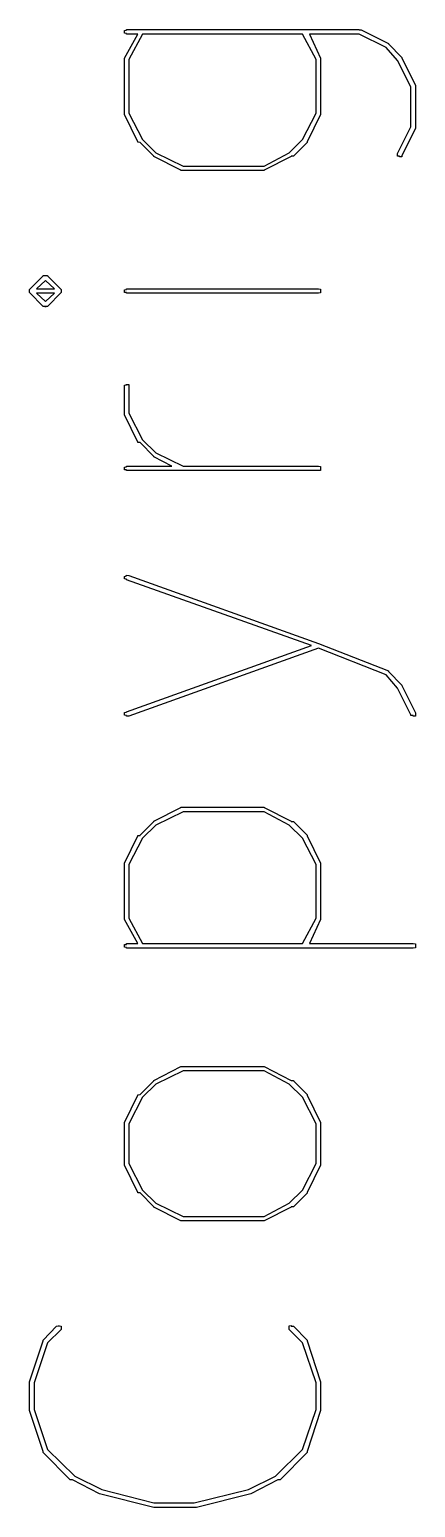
# Model space of a CAD drawing. Extents: x 59 to 2996, y -153 to 1402.
# Drawn here: x 763.321 to 763.492, y 453.557 to 454.213 of the extents above; entities that cross this region are included whole.
import ezdxf

# ---------------------------------------------------------------- set-up
doc = ezdxf.new("R2010")
doc.units = 0
doc.layers.add('BLACK', color=7, linetype='CONTINUOUS')

msp = doc.modelspace()

# ---------------------------------------------------------------- linework, layer by layer
at = {"layer": 'BLACK', "linetype": 'Continuous'}
for p, q in [((763.36314, 454.21213), (763.36414, 454.21223)), ((763.36314, 454.21193), (763.36314, 454.21213)), ((763.36314, 454.21173), (763.36314, 454.21193)), ((763.36314, 454.21153), (763.36314, 454.21173)), ((763.36314, 454.21133), (763.36314, 454.21153)), ((763.36314, 454.21113), (763.36314, 454.21133)), ((763.36314, 454.21093), (763.36314, 454.21113)), ((763.36414, 454.21083), (763.36314, 454.21093)), ((763.36314, 454.19983), (763.36914, 454.21053)), ((763.36414, 454.21243), (763.36414, 454.21253)), ((763.36414, 454.21253), (763.36414, 454.21253)), ((763.36414, 454.21253), (763.46714, 454.21253)), ((763.36414, 454.21233), (763.36414, 454.21243)), ((763.36414, 454.21223), (763.36414, 454.21233)), ((763.36414, 454.21073), (763.36414, 454.21083)), ((763.36414, 454.21063), (763.36414, 454.21073)), ((763.36414, 454.21053), (763.36414, 454.21063)), ((763.36914, 454.21053), (763.36414, 454.21053)), ((763.36414, 454.21053), (763.36414, 454.21053)), ((763.37114, 454.21053), (763.36514, 454.19923)), ((763.44214, 454.21053), (763.37114, 454.21053)), ((763.44814, 454.19923), (763.44214, 454.21053)), ((763.46714, 454.21053), (763.44514, 454.21053)), ((763.44514, 454.21053), (763.45014, 454.19983)), ((763.46714, 454.21253), (763.46714, 454.21253)), ((763.46714, 454.21253), (763.46714, 454.21253)), ((763.46714, 454.21253), (763.46714, 454.21253)), ((763.46714, 454.21253), (763.46714, 454.21253)), ((763.46714, 454.21253), (763.46714, 454.21253)), ((763.46714, 454.21253), (763.46714, 454.21243)), ((763.46714, 454.21253), (763.46714, 454.21253)), ((763.46714, 454.21243), (763.46714, 454.21243)), ((763.46714, 454.21243), (763.46814, 454.21243)), ((763.47914, 454.20463), (763.46714, 454.21053)), ((763.46814, 454.21243), (763.46814, 454.21243)), ((763.46814, 454.21243), (763.48014, 454.20633)), ((763.48414, 454.19883), (763.47914, 454.20463)), ((763.48014, 454.20633), (763.48014, 454.20633)), ((763.48014, 454.20633), (763.48014, 454.20633)), ((763.48014, 454.20633), (763.48014, 454.20633)), ((763.48014, 454.20633), (763.48014, 454.20633)), ((763.48014, 454.20633), (763.48014, 454.20623)), ((763.48014, 454.20623), (763.48014, 454.20623)), ((763.48014, 454.20623), (763.48014, 454.20623)), ((763.48014, 454.20623), (763.48614, 454.20013)), ((763.36314, 454.19973), (763.36314, 454.19983)), ((763.36314, 454.19983), (763.36314, 454.19983)), ((763.36314, 454.19983), (763.36314, 454.19983)), ((763.36314, 454.19963), (763.36314, 454.19973)), ((763.36314, 454.19973), (763.36314, 454.19973)), ((763.36314, 454.19953), (763.36314, 454.19963)), ((763.36314, 454.19963), (763.36314, 454.19963)), ((763.36314, 454.19943), (763.36314, 454.19953)), ((763.36314, 454.19953), (763.36314, 454.19953)), ((763.36314, 454.17523), (763.36314, 454.19943)), ((763.36314, 454.19943), (763.36314, 454.19943)), ((763.36514, 454.19923), (763.36514, 454.17543)), ((763.44814, 454.17543), (763.44814, 454.19923)), ((763.45014, 454.19983), (763.45014, 454.19983)), ((763.45014, 454.19983), (763.45014, 454.19983)), ((763.45014, 454.19983), (763.45014, 454.19983)), ((763.45014, 454.19983), (763.45014, 454.19973)), ((763.45014, 454.19973), (763.45014, 454.19973)), ((763.45014, 454.19973), (763.45014, 454.19963)), ((763.45014, 454.19963), (763.45014, 454.19963)), ((763.45014, 454.19963), (763.45014, 454.19953)), ((763.45014, 454.19953), (763.45014, 454.19953)), ((763.45014, 454.19953), (763.45014, 454.19943)), ((763.45014, 454.19943), (763.45014, 454.19943)), ((763.45014, 454.19943), (763.45014, 454.17523)), ((763.49014, 454.18713), (763.48414, 454.19883)), ((763.48614, 454.20013), (763.48614, 454.20013)), ((763.48614, 454.20013), (763.48614, 454.20013)), ((763.48614, 454.20013), (763.48614, 454.20003)), ((763.48614, 454.20003), (763.48614, 454.20003)), ((763.48614, 454.20003), (763.48614, 454.19993)), ((763.48614, 454.19993), (763.48614, 454.19993)), ((763.48614, 454.19993), (763.48614, 454.19983)), ((763.48614, 454.19983), (763.49214, 454.18783)), ((763.49214, 454.18783), (763.49214, 454.18773)), ((763.49214, 454.18773), (763.49214, 454.18773)), ((763.49214, 454.18773), (763.49214, 454.18773)), ((763.49214, 454.18773), (763.49214, 454.18763)), ((763.49214, 454.18763), (763.49214, 454.18763)), ((763.49214, 454.18763), (763.49214, 454.18753)), ((763.49214, 454.18753), (763.49214, 454.18753)), ((763.49214, 454.18753), (763.49214, 454.18743)), ((763.49214, 454.18743), (763.49214, 454.18743)), ((763.49214, 454.18743), (763.49214, 454.18733)), ((763.49014, 454.16943), (763.49014, 454.18713)), ((763.49214, 454.18733), (763.49214, 454.18733)), ((763.49214, 454.18733), (763.49214, 454.16913)), ((763.36314, 454.17513), (763.36314, 454.17523)), ((763.36314, 454.17523), (763.36314, 454.17523)), ((763.36314, 454.17523), (763.36314, 454.17523)), ((763.36314, 454.17503), (763.36314, 454.17513)), ((763.36314, 454.17493), (763.36314, 454.17503)), ((763.36314, 454.17503), (763.36314, 454.17503)), ((763.36314, 454.17503), (763.36314, 454.17503)), ((763.36314, 454.17483), (763.36314, 454.17493)), ((763.36914, 454.16273), (763.36314, 454.17483)), ((763.36314, 454.17483), (763.36314, 454.17483)), ((763.36314, 454.17483), (763.36314, 454.17483)), ((763.36314, 454.17483), (763.36314, 454.17483)), ((763.36514, 454.17543), (763.37114, 454.16373)), ((763.44214, 454.16373), (763.44814, 454.17543)), ((763.45014, 454.17483), (763.44414, 454.16273)), ((763.45014, 454.17523), (763.45014, 454.17523)), ((763.45014, 454.17523), (763.45014, 454.17513)), ((763.45014, 454.17513), (763.45014, 454.17513)), ((763.45014, 454.17513), (763.45014, 454.17503)), ((763.45014, 454.17503), (763.45014, 454.17503)), ((763.45014, 454.17503), (763.45014, 454.17493)), ((763.45014, 454.17493), (763.45014, 454.17493)), ((763.45014, 454.17493), (763.45014, 454.17483)), ((763.45014, 454.17483), (763.45014, 454.17483)), ((763.45014, 454.17483), (763.45014, 454.17483)), ((763.48414, 454.15753), (763.49014, 454.16943)), ((763.49214, 454.16873), (763.48614, 454.15663)), ((763.49214, 454.16913), (763.49214, 454.16913)), ((763.49214, 454.16913), (763.49214, 454.16913)), ((763.49214, 454.16913), (763.49214, 454.16903)), ((763.49214, 454.16903), (763.49214, 454.16903)), ((763.49214, 454.16903), (763.49214, 454.16893)), ((763.49214, 454.16893), (763.49214, 454.16893)), ((763.49214, 454.16893), (763.49214, 454.16883)), ((763.49214, 454.16883), (763.49214, 454.16883)), ((763.49214, 454.16883), (763.49214, 454.16873)), ((763.49214, 454.16873), (763.49214, 454.16873)), ((763.36914, 454.16263), (763.36914, 454.16273)), ((763.37014, 454.16253), (763.36914, 454.16263)), ((763.36914, 454.16263), (763.36914, 454.16263)), ((763.37014, 454.16243), (763.37014, 454.16253)), ((763.37014, 454.16253), (763.37014, 454.16253)), ((763.37014, 454.16253), (763.37014, 454.16253)), ((763.37614, 454.15643), (763.37014, 454.16243)), ((763.37014, 454.16243), (763.37014, 454.16243)), ((763.37114, 454.16373), (763.37714, 454.15793)), ((763.43614, 454.15793), (763.44214, 454.16373)), ((763.44414, 454.16243), (763.43814, 454.15643)), ((763.44414, 454.16273), (763.44414, 454.16273)), ((763.44414, 454.16273), (763.44414, 454.16263)), ((763.44414, 454.16263), (763.44414, 454.16263)), ((763.44414, 454.16263), (763.44414, 454.16253)), ((763.44414, 454.16253), (763.44414, 454.16253)), ((763.44414, 454.16253), (763.44414, 454.16253)), ((763.44414, 454.16253), (763.44414, 454.16243)), ((763.37614, 454.15633), (763.37614, 454.15643)), ((763.37614, 454.15623), (763.37614, 454.15633)), ((763.37614, 454.15633), (763.37614, 454.15633)), ((763.37614, 454.15633), (763.37614, 454.15633)), ((763.38814, 454.15013), (763.37614, 454.15623)), ((763.37614, 454.15623), (763.37614, 454.15623)), ((763.37614, 454.15623), (763.37614, 454.15623)), ((763.37614, 454.15623), (763.37614, 454.15623)), ((763.37714, 454.15793), (763.38914, 454.15203)), ((763.42514, 454.15203), (763.43614, 454.15793)), ((763.43714, 454.15623), (763.42514, 454.15013)), ((763.43814, 454.15633), (763.43714, 454.15633)), ((763.43714, 454.15633), (763.43714, 454.15633)), ((763.43714, 454.15633), (763.43714, 454.15623)), ((763.43714, 454.15623), (763.43714, 454.15623)), ((763.43714, 454.15623), (763.43714, 454.15623)), ((763.43814, 454.15643), (763.43814, 454.15633)), ((763.43814, 454.15633), (763.43814, 454.15633)), ((763.48414, 454.15733), (763.48414, 454.15753)), ((763.48414, 454.15713), (763.48414, 454.15733)), ((763.48414, 454.15693), (763.48414, 454.15713)), ((763.48414, 454.15683), (763.48414, 454.15693)), ((763.48414, 454.15663), (763.48414, 454.15683)), ((763.48414, 454.15643), (763.48414, 454.15663)), ((763.48514, 454.15633), (763.48414, 454.15643)), ((763.48514, 454.15623), (763.48514, 454.15633)), ((763.48514, 454.15613), (763.48514, 454.15623)), ((763.48614, 454.15613), (763.48514, 454.15613)), ((763.48514, 454.15613), (763.48514, 454.15613)), ((763.48514, 454.15613), (763.48514, 454.15613)), ((763.48614, 454.15663), (763.48614, 454.15663)), ((763.48614, 454.15663), (763.48614, 454.15643)), ((763.48614, 454.15643), (763.48614, 454.15633)), ((763.48614, 454.15633), (763.48614, 454.15623)), ((763.48614, 454.15623), (763.48614, 454.15613)), ((763.38814, 454.15003), (763.38814, 454.15013)), ((763.38814, 454.15013), (763.38814, 454.15013)), ((763.38814, 454.15013), (763.38814, 454.15013)), ((763.38814, 454.15013), (763.38814, 454.15013)), ((763.38814, 454.15013), (763.38814, 454.15013)), ((763.42514, 454.15003), (763.38814, 454.15003)), ((763.38814, 454.15003), (763.38814, 454.15003)), ((763.38814, 454.15003), (763.38814, 454.15003)), ((763.38814, 454.15003), (763.38814, 454.15003)), ((763.38814, 454.15003), (763.38814, 454.15003)), ((763.38814, 454.15003), (763.38814, 454.15003)), ((763.38914, 454.15203), (763.42514, 454.15203)), ((763.42514, 454.15013), (763.42514, 454.15013)), ((763.42514, 454.15013), (763.42514, 454.15013)), ((763.42514, 454.15013), (763.42514, 454.15013)), ((763.42514, 454.15013), (763.42514, 454.15013)), ((763.42514, 454.15013), (763.42514, 454.15013)), ((763.42514, 454.15013), (763.42514, 454.15003)), ((763.42514, 454.15003), (763.42514, 454.15003)), ((763.42514, 454.15003), (763.42514, 454.15003)), ((763.42514, 454.15003), (763.42514, 454.15003)), ((763.42514, 454.15003), (763.42514, 454.15003)), ((763.42514, 454.15003), (763.42514, 454.15003)), ((763.32114, 454.09733), (763.32714, 454.10343)), ((763.32714, 454.10343), (763.32714, 454.10353)), ((763.32714, 454.10353), (763.32714, 454.10353)), ((763.32714, 454.10353), (763.32814, 454.10353)), ((763.32714, 454.10343), (763.32714, 454.10343)), ((763.32814, 454.10353), (763.32814, 454.10363)), ((763.32814, 454.10363), (763.32814, 454.10363)), ((763.32814, 454.10363), (763.32814, 454.10363)), ((763.32814, 454.10363), (763.32814, 454.10363)), ((763.32814, 454.10363), (763.32814, 454.10363)), ((763.32814, 454.10363), (763.32814, 454.10363)), ((763.32814, 454.10363), (763.32814, 454.10363)), ((763.32814, 454.10363), (763.32814, 454.10363)), ((763.32814, 454.10363), (763.32814, 454.10363)), ((763.32814, 454.10363), (763.32814, 454.10363)), ((763.32814, 454.10363), (763.32814, 454.10363)), ((763.32814, 454.10363), (763.32814, 454.10363)), ((763.32814, 454.10363), (763.32814, 454.10353)), ((763.32814, 454.10353), (763.32914, 454.10353)), ((763.32914, 454.10353), (763.32914, 454.10333)), ((763.32914, 454.10333), (763.33514, 454.09733)), ((763.32114, 454.09713), (763.32114, 454.09733)), ((763.32114, 454.09733), (763.32114, 454.09733)), ((763.32114, 454.09703), (763.32114, 454.09713)), ((763.32114, 454.09713), (763.32114, 454.09713)), ((763.32114, 454.09713), (763.32114, 454.09713)), ((763.32114, 454.09683), (763.32114, 454.09703)), ((763.32114, 454.09663), (763.32114, 454.09683)), ((763.32114, 454.09683), (763.32114, 454.09683)), ((763.32114, 454.09653), (763.32114, 454.09663)), ((763.32114, 454.09643), (763.32114, 454.09653)), ((763.32114, 454.09623), (763.32114, 454.09643)), ((763.32114, 454.09643), (763.32114, 454.09643)), ((763.32114, 454.09643), (763.32114, 454.09643)), ((763.32114, 454.09613), (763.32114, 454.09623)), ((763.32114, 454.09603), (763.32114, 454.09613)), ((763.32114, 454.09593), (763.32114, 454.09603)), ((763.32114, 454.09603), (763.32114, 454.09603)), ((763.32714, 454.08983), (763.32114, 454.09593)), ((763.32114, 454.09593), (763.32114, 454.09593)), ((763.32814, 454.10123), (763.32414, 454.09763)), ((763.32414, 454.09763), (763.33214, 454.09763)), ((763.33214, 454.09763), (763.32814, 454.10123)), ((763.33514, 454.09593), (763.32914, 454.08983)), ((763.33514, 454.09733), (763.33514, 454.09733)), ((763.33514, 454.09733), (763.33514, 454.09723)), ((763.33514, 454.09723), (763.33514, 454.09713)), ((763.33514, 454.09713), (763.33514, 454.09713)), ((763.33514, 454.09713), (763.33514, 454.09703)), ((763.33514, 454.09703), (763.33514, 454.09683)), ((763.33514, 454.09683), (763.33514, 454.09663)), ((763.33514, 454.09663), (763.33514, 454.09653)), ((763.33514, 454.09653), (763.33514, 454.09643)), ((763.33514, 454.09643), (763.33514, 454.09633)), ((763.33514, 454.09633), (763.33514, 454.09623)), ((763.33514, 454.09623), (763.33514, 454.09603)), ((763.33514, 454.09603), (763.33514, 454.09603)), ((763.33514, 454.09603), (763.33514, 454.09593)), ((763.33514, 454.09593), (763.33514, 454.09593)), ((763.36314, 454.09713), (763.36414, 454.09733)), ((763.36314, 454.09703), (763.36314, 454.09713)), ((763.36314, 454.09683), (763.36314, 454.09703)), ((763.36314, 454.09663), (763.36314, 454.09683)), ((763.36314, 454.09643), (763.36314, 454.09663)), ((763.36314, 454.09623), (763.36314, 454.09643)), ((763.36314, 454.09603), (763.36314, 454.09623)), ((763.36414, 454.09593), (763.36314, 454.09603)), ((763.36414, 454.09753), (763.36414, 454.09763)), ((763.36414, 454.09763), (763.36414, 454.09763)), ((763.36414, 454.09763), (763.44914, 454.09763)), ((763.36414, 454.09743), (763.36414, 454.09753)), ((763.36414, 454.09733), (763.36414, 454.09743)), ((763.36414, 454.09583), (763.36414, 454.09593)), ((763.36414, 454.09573), (763.36414, 454.09583)), ((763.36414, 454.09563), (763.36414, 454.09573)), ((763.44914, 454.09763), (763.44914, 454.09753)), ((763.44914, 454.09763), (763.44914, 454.09763)), ((763.44914, 454.09753), (763.45014, 454.09743)), ((763.45014, 454.09583), (763.44914, 454.09573)), ((763.44914, 454.09573), (763.44914, 454.09563)), ((763.45014, 454.09743), (763.45014, 454.09733)), ((763.45014, 454.09733), (763.45014, 454.09713)), ((763.45014, 454.09713), (763.45014, 454.09703)), ((763.45014, 454.09703), (763.45014, 454.09683)), ((763.45014, 454.09683), (763.45014, 454.09663)), ((763.45014, 454.09663), (763.45014, 454.09643)), ((763.45014, 454.09643), (763.45014, 454.09623)), ((763.45014, 454.09623), (763.45014, 454.09603)), ((763.45014, 454.09603), (763.45014, 454.09593)), ((763.45014, 454.09593), (763.45014, 454.09583)), ((763.32414, 454.09563), (763.32814, 454.09203)), ((763.33214, 454.09563), (763.32414, 454.09563)), ((763.32714, 454.08973), (763.32714, 454.08983)), ((763.32814, 454.08973), (763.32714, 454.08973)), ((763.32814, 454.09203), (763.33214, 454.09563)), ((763.32814, 454.08963), (763.32814, 454.08973)), ((763.32914, 454.08973), (763.32814, 454.08973)), ((763.32814, 454.08973), (763.32814, 454.08963)), ((763.32814, 454.08963), (763.32814, 454.08963)), ((763.32814, 454.08963), (763.32814, 454.08963)), ((763.32814, 454.08963), (763.32814, 454.08963)), ((763.32814, 454.08963), (763.32814, 454.08963)), ((763.32814, 454.08963), (763.32814, 454.08963)), ((763.32814, 454.08963), (763.32814, 454.08963)), ((763.32814, 454.08963), (763.32814, 454.08963)), ((763.32814, 454.08963), (763.32814, 454.08963)), ((763.32814, 454.08963), (763.32814, 454.08963)), ((763.32814, 454.08963), (763.32814, 454.08963)), ((763.32814, 454.08963), (763.32814, 454.08953)), ((763.32814, 454.08953), (763.32814, 454.08963)), ((763.32814, 454.08953), (763.32814, 454.08953)), ((763.32814, 454.08953), (763.32814, 454.08953)), ((763.32914, 454.08983), (763.32914, 454.08983)), ((763.32914, 454.08983), (763.32914, 454.08973)), ((763.32914, 454.08973), (763.32914, 454.08973)), ((763.32914, 454.08973), (763.32914, 454.08973)), ((763.44914, 454.09563), (763.36414, 454.09563)), ((763.36414, 454.09563), (763.36414, 454.09563)), ((763.44914, 454.09563), (763.44914, 454.09563)), ((763.36314, 454.05483), (763.36414, 454.05503)), ((763.36314, 454.05473), (763.36314, 454.05483)), ((763.36314, 454.05453), (763.36314, 454.05473)), ((763.36314, 454.05433), (763.36314, 454.05453)), ((763.36314, 454.04223), (763.36314, 454.05433)), ((763.36414, 454.05523), (763.36414, 454.05533)), ((763.36414, 454.05533), (763.36414, 454.05523)), ((763.36414, 454.05523), (763.36514, 454.05523)), ((763.36414, 454.05513), (763.36414, 454.05523)), ((763.36414, 454.05523), (763.36414, 454.05523)), ((763.36414, 454.05503), (763.36414, 454.05513)), ((763.36514, 454.05523), (763.36514, 454.05513)), ((763.36514, 454.05513), (763.36514, 454.05503)), ((763.36514, 454.05503), (763.36514, 454.05483)), ((763.36514, 454.05483), (763.36514, 454.05463)), ((763.36514, 454.05463), (763.36514, 454.05453)), ((763.36514, 454.05453), (763.36514, 454.05433)), ((763.36514, 454.05433), (763.36514, 454.04243)), ((763.36314, 454.04213), (763.36314, 454.04223)), ((763.36314, 454.04203), (763.36314, 454.04213)), ((763.36314, 454.04213), (763.36314, 454.04213)), ((763.36314, 454.04193), (763.36314, 454.04203)), ((763.36314, 454.04203), (763.36314, 454.04203)), ((763.36314, 454.04183), (763.36314, 454.04193)), ((763.36314, 454.04193), (763.36314, 454.04193)), ((763.36314, 454.04173), (763.36314, 454.04183)), ((763.36314, 454.04183), (763.36314, 454.04183)), ((763.36314, 454.04183), (763.36314, 454.04183)), ((763.36914, 454.02963), (763.36314, 454.04173)), ((763.36314, 454.04173), (763.36314, 454.04173)), ((763.36514, 454.04243), (763.37114, 454.03073)), ((763.37114, 454.03073), (763.37714, 454.02483)), ((763.36914, 454.02953), (763.36914, 454.02963)), ((763.36914, 454.02963), (763.36914, 454.02963)), ((763.37014, 454.02953), (763.36914, 454.02953)), ((763.37014, 454.02943), (763.37014, 454.02953)), ((763.37014, 454.02953), (763.37014, 454.02953)), ((763.37614, 454.02333), (763.37014, 454.02943)), ((763.37014, 454.02943), (763.37014, 454.02943)), ((763.37714, 454.02483), (763.38914, 454.01903)), ((763.36314, 454.01853), (763.36414, 454.01873)), ((763.36314, 454.01843), (763.36314, 454.01853)), ((763.36314, 454.01823), (763.36314, 454.01843)), ((763.36314, 454.01803), (763.36314, 454.01823)), ((763.36314, 454.01783), (763.36314, 454.01803)), ((763.36314, 454.01763), (763.36314, 454.01783)), ((763.36314, 454.01743), (763.36314, 454.01763)), ((763.36414, 454.01733), (763.36314, 454.01743)), ((763.36414, 454.01893), (763.36414, 454.01903)), ((763.36414, 454.01903), (763.36414, 454.01903)), ((763.36414, 454.01903), (763.38414, 454.01903)), ((763.36414, 454.01883), (763.36414, 454.01893)), ((763.36414, 454.01873), (763.36414, 454.01883)), ((763.36414, 454.01713), (763.36414, 454.01733)), ((763.36414, 454.01703), (763.36414, 454.01713)), ((763.36414, 454.01713), (763.36414, 454.01713)), ((763.37614, 454.02323), (763.37614, 454.02333)), ((763.37614, 454.02333), (763.37614, 454.02333)), ((763.37614, 454.02313), (763.37614, 454.02323)), ((763.37614, 454.02323), (763.37614, 454.02323)), ((763.37614, 454.02323), (763.37614, 454.02323)), ((763.37614, 454.02323), (763.37614, 454.02323)), ((763.38414, 454.01903), (763.37614, 454.02313)), ((763.37614, 454.02313), (763.37614, 454.02313)), ((763.38914, 454.01903), (763.44914, 454.01903)), ((763.44914, 454.01903), (763.44914, 454.01893)), ((763.44914, 454.01893), (763.44914, 454.01893)), ((763.44914, 454.01893), (763.45014, 454.01883)), ((763.45014, 454.01713), (763.44914, 454.01703)), ((763.45014, 454.01883), (763.45014, 454.01873)), ((763.45014, 454.01873), (763.45014, 454.01853)), ((763.45014, 454.01853), (763.45014, 454.01833)), ((763.45014, 454.01833), (763.45014, 454.01823)), ((763.45014, 454.01823), (763.45014, 454.01803)), ((763.45014, 454.01803), (763.45014, 454.01783)), ((763.45014, 454.01783), (763.45014, 454.01763)), ((763.45014, 454.01763), (763.45014, 454.01743)), ((763.45014, 454.01743), (763.45014, 454.01733)), ((763.45014, 454.01733), (763.45014, 454.01713)), ((763.44914, 454.01703), (763.36414, 454.01703)), ((763.36414, 454.01703), (763.36414, 454.01703)), ((763.44914, 454.01703), (763.44914, 454.01703)), ((763.44914, 454.01703), (763.44914, 454.01703)), ((763.36314, 453.97013), (763.36414, 453.97033)), ((763.36314, 453.96993), (763.36314, 453.97013)), ((763.36314, 453.96973), (763.36314, 453.96993)), ((763.36314, 453.96953), (763.36314, 453.96973)), ((763.36314, 453.96943), (763.36314, 453.96953)), ((763.36314, 453.96923), (763.36314, 453.96943)), ((763.36314, 453.96903), (763.36314, 453.96923)), ((763.36414, 453.96893), (763.36314, 453.96903)), ((763.36414, 453.97063), (763.36514, 453.97053)), ((763.36414, 453.97053), (763.36414, 453.97063)), ((763.36414, 453.97063), (763.36414, 453.97063)), ((763.36414, 453.97063), (763.36414, 453.97063)), ((763.36414, 453.97043), (763.36414, 453.97053)), ((763.36414, 453.97033), (763.36414, 453.97043)), ((763.36414, 453.96873), (763.36414, 453.96893)), ((763.36414, 453.96863), (763.36414, 453.96873)), ((763.36414, 453.96873), (763.36414, 453.96873)), ((763.44614, 453.93943), (763.36414, 453.96863)), ((763.36514, 453.97053), (763.44914, 453.94033)), ((763.36414, 453.91013), (763.44614, 453.93943)), ((763.44914, 453.94033), (763.44914, 453.94033)), ((763.44914, 453.94033), (763.44914, 453.94033)), ((763.44914, 453.94033), (763.44914, 453.94033)), ((763.44914, 453.94033), (763.48014, 453.92823)), ((763.44914, 453.93833), (763.36514, 453.90823)), ((763.47914, 453.92643), (763.44914, 453.93833)), ((763.48414, 453.92063), (763.47914, 453.92643)), ((763.48014, 453.92823), (763.48014, 453.92823)), ((763.48014, 453.92823), (763.48014, 453.92823)), ((763.48014, 453.92823), (763.48014, 453.92813)), ((763.48014, 453.92813), (763.48014, 453.92803)), ((763.48014, 453.92803), (763.48614, 453.92193)), ((763.49014, 453.90873), (763.48414, 453.92063)), ((763.48614, 453.92193), (763.48614, 453.92193)), ((763.48614, 453.92193), (763.48614, 453.92183)), ((763.48614, 453.92183), (763.48614, 453.92183)), ((763.48614, 453.92183), (763.48614, 453.92183)), ((763.48614, 453.92183), (763.48614, 453.92173)), ((763.48614, 453.92173), (763.48614, 453.92173)), ((763.48614, 453.92173), (763.49214, 453.90963)), ((763.36314, 453.90973), (763.36414, 453.90993)), ((763.36314, 453.90953), (763.36314, 453.90973)), ((763.36314, 453.90943), (763.36314, 453.90953)), ((763.36314, 453.90923), (763.36314, 453.90943)), ((763.36314, 453.90903), (763.36314, 453.90923)), ((763.36314, 453.90883), (763.36314, 453.90903)), ((763.36314, 453.90863), (763.36314, 453.90883)), ((763.36414, 453.90843), (763.36314, 453.90863)), ((763.36414, 453.91003), (763.36414, 453.91013)), ((763.36414, 453.90993), (763.36414, 453.91003)), ((763.36414, 453.90833), (763.36414, 453.90843)), ((763.36414, 453.90823), (763.36414, 453.90833)), ((763.36514, 453.90823), (763.36414, 453.90813)), ((763.36414, 453.90813), (763.36414, 453.90823)), ((763.36414, 453.90813), (763.36414, 453.90813)), ((763.36414, 453.90813), (763.36414, 453.90813)), ((763.36514, 453.90823), (763.36514, 453.90823)), ((763.49014, 453.90853), (763.49014, 453.90873)), ((763.49114, 453.90843), (763.49014, 453.90853)), ((763.49114, 453.90823), (763.49114, 453.90843)), ((763.49114, 453.90813), (763.49114, 453.90823)), ((763.49114, 453.90823), (763.49114, 453.90823)), ((763.49214, 453.90813), (763.49114, 453.90813)), ((763.49114, 453.90813), (763.49114, 453.90813)), ((763.49214, 453.90963), (763.49214, 453.90953)), ((763.49214, 453.90953), (763.49214, 453.90943)), ((763.49214, 453.90943), (763.49214, 453.90923)), ((763.49214, 453.90923), (763.49214, 453.90903)), ((763.49214, 453.90903), (763.49214, 453.90883)), ((763.49214, 453.90883), (763.49214, 453.90863)), ((763.49214, 453.90863), (763.49214, 453.90853)), ((763.49214, 453.90853), (763.49214, 453.90833)), ((763.49214, 453.90833), (763.49214, 453.90823)), ((763.49214, 453.90823), (763.49214, 453.90813)), ((763.37614, 453.86163), (763.38814, 453.86773)), ((763.38814, 453.86773), (763.38814, 453.86783)), ((763.38814, 453.86783), (763.38814, 453.86783)), ((763.38814, 453.86783), (763.38814, 453.86783)), ((763.38814, 453.86783), (763.38814, 453.86783)), ((763.38814, 453.86783), (763.38814, 453.86783)), ((763.38814, 453.86783), (763.38814, 453.86783)), ((763.38814, 453.86783), (763.42514, 453.86783)), ((763.38814, 453.86773), (763.38814, 453.86773)), ((763.38814, 453.86773), (763.38814, 453.86773)), ((763.38814, 453.86773), (763.38814, 453.86773)), ((763.38814, 453.86773), (763.38814, 453.86773)), ((763.38814, 453.86773), (763.38814, 453.86773)), ((763.42514, 453.86783), (763.42514, 453.86783)), ((763.42514, 453.86783), (763.42514, 453.86783)), ((763.42514, 453.86783), (763.42514, 453.86783)), ((763.42514, 453.86783), (763.42514, 453.86773)), ((763.42514, 453.86783), (763.42514, 453.86783)), ((763.42514, 453.86773), (763.42514, 453.86773)), ((763.42514, 453.86773), (763.42514, 453.86773)), ((763.42514, 453.86773), (763.42514, 453.86773)), ((763.42514, 453.86773), (763.42514, 453.86773)), ((763.42514, 453.86773), (763.42514, 453.86773)), ((763.42514, 453.86773), (763.43714, 453.86163)), ((763.37014, 453.85543), (763.37614, 453.86143)), ((763.37714, 453.85993), (763.37114, 453.85413)), ((763.37614, 453.86153), (763.37614, 453.86163)), ((763.37614, 453.86163), (763.37614, 453.86163)), ((763.37614, 453.86163), (763.37614, 453.86163)), ((763.37614, 453.86143), (763.37614, 453.86153)), ((763.37614, 453.86153), (763.37614, 453.86153)), ((763.37614, 453.86153), (763.37614, 453.86153)), ((763.37614, 453.86143), (763.37614, 453.86143)), ((763.38914, 453.86583), (763.37714, 453.85993)), ((763.42514, 453.86583), (763.38914, 453.86583)), ((763.43614, 453.85993), (763.42514, 453.86583)), ((763.44214, 453.85413), (763.43614, 453.85993)), ((763.43714, 453.86163), (763.43714, 453.86163)), ((763.43714, 453.86163), (763.43714, 453.86163)), ((763.43714, 453.86163), (763.43714, 453.86163)), ((763.43714, 453.86163), (763.43714, 453.86153)), ((763.43714, 453.86153), (763.43714, 453.86153)), ((763.43714, 453.86153), (763.43814, 453.86153)), ((763.43814, 453.86153), (763.43814, 453.86143)), ((763.43814, 453.86143), (763.44414, 453.85543)), ((763.36314, 453.84303), (763.36914, 453.85513)), ((763.37114, 453.85413), (763.36514, 453.84243)), ((763.36914, 453.85523), (763.37014, 453.85533)), ((763.36914, 453.85513), (763.36914, 453.85523)), ((763.36914, 453.85523), (763.36914, 453.85523)), ((763.36914, 453.85513), (763.36914, 453.85513)), ((763.37014, 453.85533), (763.37014, 453.85543)), ((763.37014, 453.85543), (763.37014, 453.85543)), ((763.37014, 453.85533), (763.37014, 453.85533)), ((763.44814, 453.84243), (763.44214, 453.85413)), ((763.44414, 453.85543), (763.44414, 453.85543)), ((763.44414, 453.85543), (763.44414, 453.85533)), ((763.44414, 453.85533), (763.44414, 453.85533)), ((763.44414, 453.85533), (763.44414, 453.85533)), ((763.44414, 453.85533), (763.44414, 453.85523)), ((763.44414, 453.85523), (763.44414, 453.85523)), ((763.44414, 453.85523), (763.44414, 453.85513)), ((763.44414, 453.85513), (763.45014, 453.84303)), ((763.36314, 453.84293), (763.36314, 453.84303)), ((763.36314, 453.84303), (763.36314, 453.84303)), ((763.36314, 453.84303), (763.36314, 453.84303)), ((763.36314, 453.84283), (763.36314, 453.84293)), ((763.36314, 453.84293), (763.36314, 453.84293)), ((763.36314, 453.84273), (763.36314, 453.84283)), ((763.36314, 453.84283), (763.36314, 453.84283)), ((763.36314, 453.84263), (763.36314, 453.84273)), ((763.36314, 453.84273), (763.36314, 453.84273)), ((763.36314, 453.81843), (763.36314, 453.84263)), ((763.36314, 453.84263), (763.36314, 453.84263)), ((763.36514, 453.84243), (763.36514, 453.81863)), ((763.44814, 453.81863), (763.44814, 453.84243)), ((763.45014, 453.84303), (763.45014, 453.84303)), ((763.45014, 453.84303), (763.45014, 453.84303)), ((763.45014, 453.84303), (763.45014, 453.84303)), ((763.45014, 453.84303), (763.45014, 453.84293)), ((763.45014, 453.84293), (763.45014, 453.84283)), ((763.45014, 453.84283), (763.45014, 453.84283)), ((763.45014, 453.84283), (763.45014, 453.84283)), ((763.45014, 453.84283), (763.45014, 453.84273)), ((763.45014, 453.84273), (763.45014, 453.84263)), ((763.45014, 453.84263), (763.45014, 453.84263)), ((763.45014, 453.84263), (763.45014, 453.84263)), ((763.45014, 453.84263), (763.45014, 453.81843)), ((763.36314, 453.81833), (763.36314, 453.81843)), ((763.36314, 453.81843), (763.36314, 453.81843)), ((763.36314, 453.81823), (763.36314, 453.81833)), ((763.36314, 453.81833), (763.36314, 453.81833)), ((763.36314, 453.81813), (763.36314, 453.81823)), ((763.36314, 453.81823), (763.36314, 453.81823)), ((763.36314, 453.81803), (763.36314, 453.81813)), ((763.36314, 453.81813), (763.36314, 453.81813)), ((763.36914, 453.80733), (763.36314, 453.81803)), ((763.36314, 453.81803), (763.36314, 453.81803)), ((763.36314, 453.81803), (763.36314, 453.81803)), ((763.36314, 453.81803), (763.36314, 453.81803)), ((763.36514, 453.81863), (763.37114, 453.80733)), ((763.44214, 453.80733), (763.44814, 453.81863)), ((763.45014, 453.81803), (763.44514, 453.80733)), ((763.45014, 453.81843), (763.45014, 453.81843)), ((763.45014, 453.81843), (763.45014, 453.81833)), ((763.45014, 453.81833), (763.45014, 453.81833)), ((763.45014, 453.81833), (763.45014, 453.81823)), ((763.45014, 453.81823), (763.45014, 453.81823)), ((763.45014, 453.81823), (763.45014, 453.81813)), ((763.45014, 453.81813), (763.45014, 453.81813)), ((763.45014, 453.81813), (763.45014, 453.81803)), ((763.45014, 453.81803), (763.45014, 453.81803)), ((763.45014, 453.81803), (763.45014, 453.81803)), ((763.36314, 453.80693), (763.36414, 453.80703)), ((763.36314, 453.80673), (763.36314, 453.80693)), ((763.36314, 453.80653), (763.36314, 453.80673)), ((763.36314, 453.80633), (763.36314, 453.80653)), ((763.36314, 453.80613), (763.36314, 453.80633)), ((763.36314, 453.80593), (763.36314, 453.80613)), ((763.36314, 453.80583), (763.36314, 453.80593)), ((763.36414, 453.80563), (763.36314, 453.80583)), ((763.36414, 453.80723), (763.36414, 453.80733)), ((763.36414, 453.80733), (763.36414, 453.80733)), ((763.36414, 453.80733), (763.36914, 453.80733)), ((763.36414, 453.80713), (763.36414, 453.80723)), ((763.36414, 453.80703), (763.36414, 453.80713)), ((763.36414, 453.80553), (763.36414, 453.80563)), ((763.36414, 453.80543), (763.36414, 453.80553)), ((763.36414, 453.80533), (763.36414, 453.80543)), ((763.49114, 453.80533), (763.36414, 453.80533)), ((763.36414, 453.80533), (763.36414, 453.80533)), ((763.37114, 453.80733), (763.44214, 453.80733)), ((763.44514, 453.80733), (763.49114, 453.80733)), ((763.49114, 453.80733), (763.49114, 453.80733)), ((763.49114, 453.80733), (763.49214, 453.80723)), ((763.49214, 453.80543), (763.49114, 453.80533)), ((763.49114, 453.80533), (763.49114, 453.80533)), ((763.49214, 453.80723), (763.49214, 453.80713)), ((763.49214, 453.80713), (763.49214, 453.80703)), ((763.49214, 453.80703), (763.49214, 453.80693)), ((763.49214, 453.80693), (763.49214, 453.80673)), ((763.49214, 453.80673), (763.49214, 453.80653)), ((763.49214, 453.80653), (763.49214, 453.80633)), ((763.49214, 453.80633), (763.49214, 453.80613)), ((763.49214, 453.80613), (763.49214, 453.80593)), ((763.49214, 453.80593), (763.49214, 453.80573)), ((763.49214, 453.80573), (763.49214, 453.80563)), ((763.49214, 453.80563), (763.49214, 453.80553)), ((763.49214, 453.80553), (763.49214, 453.80543)), ((763.37614, 453.74673), (763.38814, 453.75283)), ((763.38914, 453.75093), (763.37714, 453.74503)), ((763.38814, 453.75283), (763.38814, 453.75293)), ((763.38814, 453.75293), (763.38814, 453.75293)), ((763.38814, 453.75293), (763.38814, 453.75293)), ((763.38814, 453.75293), (763.38814, 453.75293)), ((763.38814, 453.75293), (763.38814, 453.75293)), ((763.38814, 453.75293), (763.42514, 453.75293)), ((763.38814, 453.75283), (763.38814, 453.75283)), ((763.38814, 453.75283), (763.38814, 453.75283)), ((763.38814, 453.75283), (763.38814, 453.75283)), ((763.38814, 453.75283), (763.38814, 453.75283)), ((763.38814, 453.75283), (763.38814, 453.75283)), ((763.38814, 453.75283), (763.38814, 453.75283)), ((763.42514, 453.75093), (763.38914, 453.75093)), ((763.42514, 453.75293), (763.42514, 453.75293)), ((763.42514, 453.75293), (763.42514, 453.75293)), ((763.42514, 453.75293), (763.42514, 453.75293)), ((763.42514, 453.75293), (763.42514, 453.75283)), ((763.42514, 453.75293), (763.42514, 453.75293)), ((763.42514, 453.75283), (763.42514, 453.75283)), ((763.42514, 453.75283), (763.42514, 453.75283)), ((763.42514, 453.75283), (763.42514, 453.75283)), ((763.42514, 453.75283), (763.42514, 453.75283)), ((763.42514, 453.75283), (763.42514, 453.75283)), ((763.42514, 453.75283), (763.43714, 453.74673)), ((763.43614, 453.74503), (763.42514, 453.75093)), ((763.37014, 453.74053), (763.37614, 453.74653)), ((763.37714, 453.74503), (763.37114, 453.73923)), ((763.37614, 453.74663), (763.37614, 453.74673)), ((763.37614, 453.74673), (763.37614, 453.74673)), ((763.37614, 453.74673), (763.37614, 453.74673)), ((763.37614, 453.74653), (763.37614, 453.74663)), ((763.37614, 453.74663), (763.37614, 453.74663)), ((763.37614, 453.74663), (763.37614, 453.74663)), ((763.44214, 453.73923), (763.43614, 453.74503)), ((763.43714, 453.74673), (763.43714, 453.74673)), ((763.43714, 453.74673), (763.43714, 453.74673)), ((763.43714, 453.74673), (763.43714, 453.74673)), ((763.43714, 453.74673), (763.43714, 453.74663)), ((763.43714, 453.74663), (763.43714, 453.74663)), ((763.43714, 453.74663), (763.43814, 453.74663)), ((763.43814, 453.74663), (763.43814, 453.74653)), ((763.43814, 453.74653), (763.44414, 453.74053)), ((763.36314, 453.72813), (763.36914, 453.74023)), ((763.37114, 453.73923), (763.36514, 453.72743)), ((763.36914, 453.74033), (763.37014, 453.74043)), ((763.36914, 453.74023), (763.36914, 453.74033)), ((763.36914, 453.74033), (763.36914, 453.74033)), ((763.36914, 453.74023), (763.36914, 453.74023)), ((763.37014, 453.74043), (763.37014, 453.74053)), ((763.37014, 453.74053), (763.37014, 453.74053)), ((763.37014, 453.74043), (763.37014, 453.74043)), ((763.44814, 453.72743), (763.44214, 453.73923)), ((763.44414, 453.74053), (763.44414, 453.74043)), ((763.44414, 453.74043), (763.44414, 453.74043)), ((763.44414, 453.74043), (763.44414, 453.74043)), ((763.44414, 453.74043), (763.44414, 453.74033)), ((763.44414, 453.74033), (763.44414, 453.74033)), ((763.44414, 453.74033), (763.44414, 453.74023)), ((763.44414, 453.74023), (763.45014, 453.72813)), ((763.36314, 453.72803), (763.36314, 453.72813)), ((763.36314, 453.72813), (763.36314, 453.72813)), ((763.36314, 453.72813), (763.36314, 453.72813)), ((763.36314, 453.72793), (763.36314, 453.72803)), ((763.36314, 453.72783), (763.36314, 453.72793)), ((763.36314, 453.72793), (763.36314, 453.72793)), ((763.36314, 453.72793), (763.36314, 453.72793)), ((763.36314, 453.72773), (763.36314, 453.72783)), ((763.36314, 453.72783), (763.36314, 453.72783)), ((763.36314, 453.70953), (763.36314, 453.72773)), ((763.36314, 453.72773), (763.36314, 453.72773)), ((763.36514, 453.72743), (763.36514, 453.70983)), ((763.44814, 453.70983), (763.44814, 453.72743)), ((763.45014, 453.72813), (763.45014, 453.72813)), ((763.45014, 453.72813), (763.45014, 453.72813)), ((763.45014, 453.72813), (763.45014, 453.72813)), ((763.45014, 453.72813), (763.45014, 453.72803)), ((763.45014, 453.72803), (763.45014, 453.72793)), ((763.45014, 453.72793), (763.45014, 453.72793)), ((763.45014, 453.72793), (763.45014, 453.72793)), ((763.45014, 453.72793), (763.45014, 453.72783)), ((763.45014, 453.72783), (763.45014, 453.72773)), ((763.45014, 453.72773), (763.45014, 453.72773)), ((763.45014, 453.72773), (763.45014, 453.72773)), ((763.45014, 453.72773), (763.45014, 453.70953)), ((763.36314, 453.70943), (763.36314, 453.70953)), ((763.36314, 453.70953), (763.36314, 453.70953)), ((763.36314, 453.70953), (763.36314, 453.70953)), ((763.36314, 453.70933), (763.36314, 453.70943)), ((763.36314, 453.70923), (763.36314, 453.70933)), ((763.36314, 453.70933), (763.36314, 453.70933)), ((763.36314, 453.70933), (763.36314, 453.70933)), ((763.36314, 453.70913), (763.36314, 453.70923)), ((763.36314, 453.70923), (763.36314, 453.70923)), ((763.36514, 453.70983), (763.37114, 453.69803)), ((763.44214, 453.69803), (763.44814, 453.70983)), ((763.45014, 453.70953), (763.45014, 453.70953)), ((763.45014, 453.70953), (763.45014, 453.70953)), ((763.45014, 453.70953), (763.45014, 453.70943)), ((763.45014, 453.70943), (763.45014, 453.70933)), ((763.45014, 453.70933), (763.45014, 453.70933)), ((763.45014, 453.70933), (763.45014, 453.70933)), ((763.45014, 453.70933), (763.45014, 453.70923)), ((763.45014, 453.70923), (763.45014, 453.70913)), ((763.36914, 453.69703), (763.36314, 453.70913)), ((763.36314, 453.70913), (763.36314, 453.70913)), ((763.36314, 453.70913), (763.36314, 453.70913)), ((763.45014, 453.70913), (763.44414, 453.69703)), ((763.45014, 453.70913), (763.45014, 453.70913)), ((763.45014, 453.70913), (763.45014, 453.70913)), ((763.36914, 453.69693), (763.36914, 453.69703)), ((763.36914, 453.69703), (763.36914, 453.69703)), ((763.37014, 453.69693), (763.36914, 453.69693)), ((763.37014, 453.69683), (763.37014, 453.69693)), ((763.37614, 453.69073), (763.37014, 453.69683)), ((763.37014, 453.69683), (763.37014, 453.69683)), ((763.37014, 453.69683), (763.37014, 453.69683)), ((763.37114, 453.69803), (763.37714, 453.69223)), ((763.43614, 453.69223), (763.44214, 453.69803)), ((763.44414, 453.69673), (763.43814, 453.69073)), ((763.44414, 453.69703), (763.44414, 453.69703)), ((763.44414, 453.69703), (763.44414, 453.69693)), ((763.44414, 453.69693), (763.44414, 453.69693)), ((763.44414, 453.69693), (763.44414, 453.69693)), ((763.44414, 453.69693), (763.44414, 453.69683)), ((763.44414, 453.69683), (763.44414, 453.69683)), ((763.44414, 453.69683), (763.44414, 453.69673)), ((763.37614, 453.69063), (763.37614, 453.69073)), ((763.37614, 453.69073), (763.37614, 453.69073)), ((763.37614, 453.69053), (763.37614, 453.69063)), ((763.37614, 453.69063), (763.37614, 453.69063)), ((763.37614, 453.69063), (763.37614, 453.69063)), ((763.38814, 453.68453), (763.37614, 453.69053)), ((763.37614, 453.69053), (763.37614, 453.69053)), ((763.37614, 453.69053), (763.37614, 453.69053)), ((763.37714, 453.69223), (763.38914, 453.68643)), ((763.42514, 453.68643), (763.43614, 453.69223)), ((763.43714, 453.69053), (763.42514, 453.68453)), ((763.43814, 453.69073), (763.43714, 453.69063)), ((763.43714, 453.69063), (763.43714, 453.69063)), ((763.43714, 453.69063), (763.43714, 453.69063)), ((763.43714, 453.69063), (763.43714, 453.69053)), ((763.43714, 453.69053), (763.43714, 453.69053)), ((763.43814, 453.69073), (763.43814, 453.69073)), ((763.38814, 453.68443), (763.38814, 453.68453)), ((763.42514, 453.68443), (763.38814, 453.68443)), ((763.38814, 453.68443), (763.38814, 453.68443)), ((763.38814, 453.68443), (763.38814, 453.68443)), ((763.38814, 453.68443), (763.38814, 453.68443)), ((763.38814, 453.68443), (763.38814, 453.68443)), ((763.38814, 453.68443), (763.38814, 453.68443)), ((763.38814, 453.68443), (763.38814, 453.68443)), ((763.38814, 453.68443), (763.38814, 453.68443)), ((763.38814, 453.68443), (763.38814, 453.68443)), ((763.38814, 453.68443), (763.38814, 453.68443)), ((763.38914, 453.68643), (763.42514, 453.68643)), ((763.42514, 453.68453), (763.42514, 453.68453)), ((763.42514, 453.68453), (763.42514, 453.68443)), ((763.42514, 453.68443), (763.42514, 453.68443)), ((763.42514, 453.68443), (763.42514, 453.68443)), ((763.42514, 453.68443), (763.42514, 453.68443)), ((763.42514, 453.68443), (763.42514, 453.68443)), ((763.42514, 453.68443), (763.42514, 453.68443)), ((763.42514, 453.68443), (763.42514, 453.68443)), ((763.42514, 453.68443), (763.42514, 453.68443)), ((763.42514, 453.68443), (763.42514, 453.68443)), ((763.42514, 453.68443), (763.42514, 453.68443)), ((763.32714, 453.63163), (763.33314, 453.63773)), ((763.33314, 453.63783), (763.33414, 453.63793)), ((763.33314, 453.63773), (763.33314, 453.63783)), ((763.33414, 453.63793), (763.33414, 453.63803)), ((763.33414, 453.63803), (763.33414, 453.63803)), ((763.33414, 453.63803), (763.33414, 453.63803)), ((763.33414, 453.63803), (763.33414, 453.63793)), ((763.33414, 453.63793), (763.33514, 453.63783)), ((763.33514, 453.63783), (763.33514, 453.63773)), ((763.33514, 453.63773), (763.33514, 453.63753)), ((763.33514, 453.63753), (763.33514, 453.63733)), ((763.33514, 453.63733), (763.33514, 453.63723)), ((763.33514, 453.63723), (763.33514, 453.63703)), ((763.43614, 453.63793), (763.43714, 453.63803)), ((763.43614, 453.63783), (763.43614, 453.63793)), ((763.43614, 453.63773), (763.43614, 453.63783)), ((763.43614, 453.63753), (763.43614, 453.63773)), ((763.43614, 453.63743), (763.43614, 453.63753)), ((763.43614, 453.63723), (763.43614, 453.63743)), ((763.43614, 453.63703), (763.43614, 453.63723)), ((763.43714, 453.63803), (763.43714, 453.63803)), ((763.43714, 453.63803), (763.43714, 453.63803)), ((763.43714, 453.63803), (763.43714, 453.63793)), ((763.43714, 453.63793), (763.43714, 453.63783)), ((763.43714, 453.63783), (763.43814, 453.63773)), ((763.43814, 453.63773), (763.44414, 453.63163)), ((763.32114, 453.61313), (763.32714, 453.63123)), ((763.32714, 453.63153), (763.32714, 453.63163)), ((763.32714, 453.63163), (763.32714, 453.63163)), ((763.32714, 453.63163), (763.32714, 453.63163)), ((763.32714, 453.63143), (763.32714, 453.63153)), ((763.32714, 453.63153), (763.32714, 453.63153)), ((763.32714, 453.63153), (763.32714, 453.63153)), ((763.32714, 453.63133), (763.32714, 453.63143)), ((763.32714, 453.63143), (763.32714, 453.63143)), ((763.32714, 453.63123), (763.32714, 453.63133)), ((763.32714, 453.63133), (763.32714, 453.63133)), ((763.32714, 453.63133), (763.32714, 453.63133)), ((763.33514, 453.63633), (763.32914, 453.63043)), ((763.33514, 453.63703), (763.33514, 453.63683)), ((763.33514, 453.63683), (763.33514, 453.63663)), ((763.33514, 453.63663), (763.33514, 453.63643)), ((763.33514, 453.63643), (763.33514, 453.63633)), ((763.43614, 453.63683), (763.43614, 453.63703)), ((763.43614, 453.63663), (763.43614, 453.63683)), ((763.43614, 453.63643), (763.43614, 453.63663)), ((763.43614, 453.63633), (763.43614, 453.63643)), ((763.44214, 453.63043), (763.43614, 453.63633)), ((763.44414, 453.63163), (763.44414, 453.63163)), ((763.44414, 453.63163), (763.44414, 453.63163)), ((763.44414, 453.63163), (763.44414, 453.63153)), ((763.44414, 453.63153), (763.44414, 453.63153)), ((763.44414, 453.63153), (763.44414, 453.63143)), ((763.44414, 453.63143), (763.44414, 453.63143)), ((763.44414, 453.63143), (763.44414, 453.63143)), ((763.44414, 453.63143), (763.44414, 453.63133)), ((763.44414, 453.63133), (763.44414, 453.63133)), ((763.44414, 453.63133), (763.44414, 453.63123)), ((763.44414, 453.63123), (763.45014, 453.61313)), ((763.32914, 453.63043), (763.32314, 453.61263)), ((763.44814, 453.61263), (763.44214, 453.63043)), ((763.32114, 453.61303), (763.32114, 453.61313)), ((763.32114, 453.61293), (763.32114, 453.61303)), ((763.32114, 453.61303), (763.32114, 453.61303)), ((763.32114, 453.61283), (763.32114, 453.61293)), ((763.32114, 453.61293), (763.32114, 453.61293)), ((763.32114, 453.61293), (763.32114, 453.61293)), ((763.32114, 453.60073), (763.32114, 453.61283)), ((763.32314, 453.61263), (763.32314, 453.60083)), ((763.44814, 453.60083), (763.44814, 453.61263)), ((763.45014, 453.61313), (763.45014, 453.61313)), ((763.45014, 453.61313), (763.45014, 453.61303)), ((763.45014, 453.61303), (763.45014, 453.61303)), ((763.45014, 453.61303), (763.45014, 453.61293)), ((763.45014, 453.61293), (763.45014, 453.61293)), ((763.45014, 453.61293), (763.45014, 453.61283)), ((763.45014, 453.61283), (763.45014, 453.61283)), ((763.45014, 453.61283), (763.45014, 453.60073)), ((763.32114, 453.60063), (763.32114, 453.60073)), ((763.32114, 453.60053), (763.32114, 453.60063)), ((763.32114, 453.60063), (763.32114, 453.60063)), ((763.32114, 453.60043), (763.32114, 453.60053)), ((763.32114, 453.60053), (763.32114, 453.60053)), ((763.32714, 453.58223), (763.32114, 453.60043)), ((763.32114, 453.60043), (763.32114, 453.60043)), ((763.32114, 453.60043), (763.32114, 453.60043)), ((763.32314, 453.60083), (763.32914, 453.58313)), ((763.44214, 453.58313), (763.44814, 453.60083)), ((763.45014, 453.60043), (763.44414, 453.58223)), ((763.45014, 453.60073), (763.45014, 453.60063)), ((763.45014, 453.60063), (763.45014, 453.60063)), ((763.45014, 453.60063), (763.45014, 453.60053)), ((763.45014, 453.60053), (763.45014, 453.60053)), ((763.45014, 453.60053), (763.45014, 453.60043)), ((763.45014, 453.60043), (763.45014, 453.60043)), ((763.32714, 453.58213), (763.32714, 453.58223)), ((763.32714, 453.58223), (763.32714, 453.58223)), ((763.32714, 453.58223), (763.32714, 453.58223)), ((763.32714, 453.58203), (763.32714, 453.58213)), ((763.32714, 453.58193), (763.32714, 453.58203)), ((763.32714, 453.58203), (763.32714, 453.58203)), ((763.32714, 453.58203), (763.32714, 453.58203)), ((763.32714, 453.58183), (763.32714, 453.58193)), ((763.32714, 453.58193), (763.32714, 453.58193)), ((763.32714, 453.58193), (763.32714, 453.58193)), ((763.33914, 453.56973), (763.32714, 453.58183)), ((763.32714, 453.58183), (763.32714, 453.58183)), ((763.32914, 453.58313), (763.34114, 453.57133)), ((763.43014, 453.57133), (763.44214, 453.58313)), ((763.44414, 453.58183), (763.43214, 453.56973)), ((763.44414, 453.58223), (763.44414, 453.58223)), ((763.44414, 453.58223), (763.44414, 453.58223)), ((763.44414, 453.58223), (763.44414, 453.58223)), ((763.44414, 453.58223), (763.44414, 453.58213)), ((763.44414, 453.58213), (763.44414, 453.58203)), ((763.44414, 453.58203), (763.44414, 453.58203)), ((763.44414, 453.58203), (763.44414, 453.58203)), ((763.44414, 453.58203), (763.44414, 453.58193)), ((763.44414, 453.58193), (763.44414, 453.58193)), ((763.44414, 453.58193), (763.44414, 453.58193)), ((763.44414, 453.58193), (763.44414, 453.58183)), ((763.34014, 453.56963), (763.33914, 453.56973)), ((763.33914, 453.56973), (763.33914, 453.56973)), ((763.33914, 453.56973), (763.33914, 453.56973)), ((763.35214, 453.56353), (763.34014, 453.56963)), ((763.34014, 453.56963), (763.34014, 453.56963)), ((763.34014, 453.56963), (763.34014, 453.56963)), ((763.34014, 453.56963), (763.34014, 453.56963)), ((763.34014, 453.56963), (763.34014, 453.56963)), ((763.34114, 453.57133), (763.35314, 453.56533)), ((763.35314, 453.56533), (763.37614, 453.55943)), ((763.39414, 453.55943), (763.41814, 453.56533)), ((763.41814, 453.56533), (763.43014, 453.57133)), ((763.43114, 453.56963), (763.41914, 453.56353)), ((763.43214, 453.56973), (763.43114, 453.56973)), ((763.43114, 453.56973), (763.43114, 453.56973)), ((763.43114, 453.56973), (763.43114, 453.56963)), ((763.43114, 453.56963), (763.43114, 453.56963)), ((763.43114, 453.56963), (763.43114, 453.56963)), ((763.43114, 453.56963), (763.43114, 453.56963)), ((763.43214, 453.56973), (763.43214, 453.56973)), ((763.35214, 453.56343), (763.35214, 453.56353)), ((763.35214, 453.56353), (763.35214, 453.56353)), ((763.35214, 453.56353), (763.35214, 453.56353)), ((763.35214, 453.56353), (763.35214, 453.56353)), ((763.37614, 453.55743), (763.35214, 453.56343)), ((763.35214, 453.56343), (763.35214, 453.56343)), ((763.35214, 453.56343), (763.35214, 453.56343)), ((763.35214, 453.56343), (763.35214, 453.56343)), ((763.37614, 453.55943), (763.39414, 453.55943)), ((763.41914, 453.56343), (763.39514, 453.55743)), ((763.41914, 453.56353), (763.41914, 453.56353)), ((763.41914, 453.56353), (763.41914, 453.56353)), ((763.41914, 453.56353), (763.41914, 453.56353)), ((763.41914, 453.56353), (763.41914, 453.56353)), ((763.41914, 453.56353), (763.41914, 453.56343)), ((763.41914, 453.56343), (763.41914, 453.56343)), ((763.39514, 453.55743), (763.37614, 453.55743)), ((763.37614, 453.55743), (763.37614, 453.55743)), ((763.37614, 453.55743), (763.37614, 453.55743)), ((763.37614, 453.55743), (763.37614, 453.55743)), ((763.37614, 453.55743), (763.37614, 453.55743)), ((763.37614, 453.55743), (763.37614, 453.55743)), ((763.37614, 453.55743), (763.37614, 453.55743)), ((763.39514, 453.55743), (763.39514, 453.55743)), ((763.39514, 453.55743), (763.39514, 453.55743)), ((763.39514, 453.55743), (763.39514, 453.55743)), ((763.39514, 453.55743), (763.39514, 453.55743)), ((763.39514, 453.55743), (763.39514, 453.55743)), ((763.39514, 453.55743), (763.39514, 453.55743)), ((763.39514, 453.55743), (763.39514, 453.55743))]:
    msp.add_line(p, q, dxfattribs=at)

doc.saveas('drawing.dxf')
